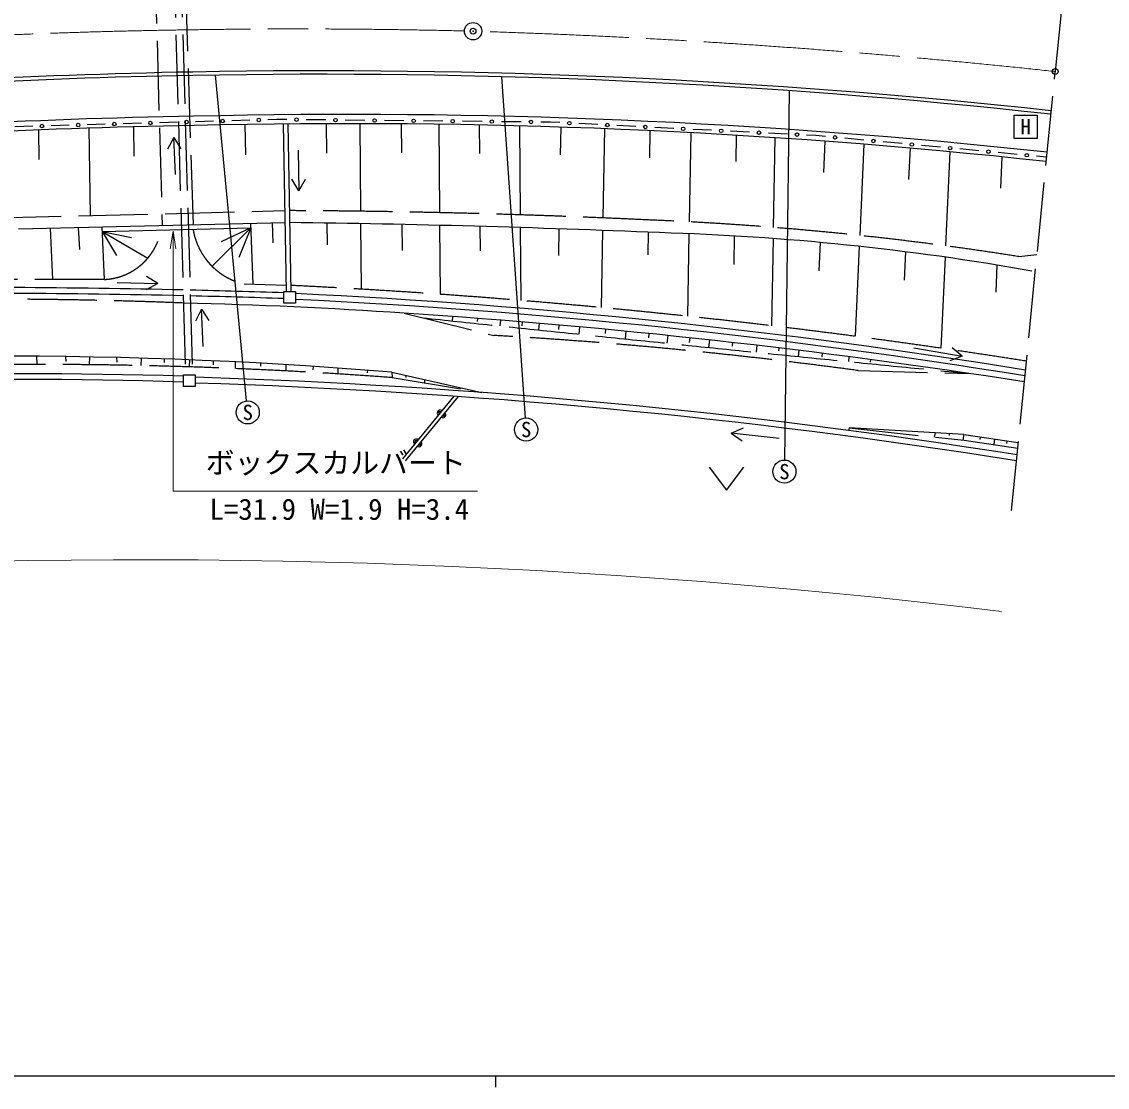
# Model space of a CAD drawing. Units: millimetres, scale not verified. Extents: x 40000 to 680000, y 20000 to 380000.
# Drawn here: x 227033 to 320884, y 204000 to 296125 of the extents above; entities that cross this region are included whole.
import ezdxf
from ezdxf.enums import TextEntityAlignment as Align

# ---------------------------------------------------------------- set-up
doc = ezdxf.new("R2010")
doc.units = ezdxf.units.MM
doc.header["$LTSCALE"] = 1000
doc.header["$PDMODE"] = 32
doc.header["$PDSIZE"] = 500
doc.linetypes.add('CHAIN', pattern=[18.5, 12, -1.5, 3.5, -1.5])
doc.linetypes.add('DASHED', pattern=[7.5, 6, -1.5])
for name, color, linetype, lineweight in [('M-BGD', 7, 'Continuous', 25), ('M-BGD-EXST', 7, 'Continuous', 25), ('M-BMK', 2, 'CHAIN', 13), ('M-BMK-SRVR', 3, 'Continuous', 25), ('M-STR-HTXT', 7, 'Continuous', 13), ('M-TTL-BAND', 7, 'Continuous', 25)]:
    doc.layers.add(name, color=color, linetype=linetype, lineweight=lineweight)
doc.layers.add('M-OTRS', color=6, linetype='Continuous')
doc.styles.add('ＭＳ ゴシック', font='')
doc.styles.get('ＭＳ ゴシック').set_extended_font_data('MS Gothic')

# ---------------------------------------------------------------- blocks, each defined once
blk = doc.blocks.new('open_arrow')
at = {"color": 0, "linetype": 'Continuous', "lineweight": -2}
blk.add_lwpolyline([(7.5, 1.25), (0, 0), (7.5, -1.25)], dxfattribs=at)

msp = doc.modelspace()

# ---------------------------------------------------------------- linework, layer by layer
at = {"layer": 'M-BGD', "linetype": 'DASHED'}
for p, q in [((319822, 326781), (316391, 291817)), ((241882, 278579), (240818, 311058)), ((239927, 309997), (241203, 265583)), ((240527, 310012), (241804, 265583)), ((238301, 309454), (239186, 278516)), ((312607, 253855), (316391, 291817)), ((224445, 279146), (249775, 279793)), ((313233, 275816), (314798, 276006)), ((234173, 273841), (224590, 273841)), ((246252, 273453), (249893, 273345)), ((260084, 270928), (267850, 269002)), ((299336, 265965), (309034, 265700)), ((259051, 265355), (266799, 264077)), ((298562, 260999), (308506, 259941)), ((308506, 259941), (313142, 259268))]:
    msp.add_line(p, q, dxfattribs=at)
at = {"layer": 'M-BGD'}
for p, q in [((234255, 287258), (232693, 287214)), ((237379, 287345), (235817, 287301)), ((240503, 287432), (238941, 287388)), ((243627, 287519), (242065, 287475)), ((246751, 287606), (245189, 287562)), ((246329, 287237), (246374, 284625)), ((249094, 287671), (248313, 287649)), ((249939, 287662), (249094, 287671)), ((249639, 287281), (249903, 272793)), ((250039, 287285), (250303, 272793)), ((253317, 287629), (251628, 287646)), ((253349, 287307), (253370, 284749)), ((256696, 287596), (255006, 287613)), ((256262, 287309), (256322, 279737)), ((260074, 287563), (258385, 287580)), ((259838, 287292), (259857, 284786)), ((263452, 287530), (261763, 287547)), ((263080, 287256), (263141, 279616)), ((266831, 287497), (265141, 287513)), ((266577, 287196), (266596, 284744)), ((270209, 287464), (268520, 287480)), ((272743, 287439), (271898, 287447)), ((273562, 287398), (272743, 287439)), ((276841, 287232), (275202, 287315)), ((228007, 287084), (226445, 287040)), ((228478, 286761), (228522, 284207)), ((231131, 287171), (229569, 287127)), ((232836, 286921), (232965, 279364)), ((236686, 287035), (236729, 284486)), ((270065, 287115), (270126, 279426)), ((273637, 287009), (273592, 284614)), ((277421, 286871), (277276, 279162)), ((280120, 287066), (278481, 287149)), ((281350, 286702), (281307, 284368)), ((283399, 286901), (281760, 286984)), ((284879, 286525), (284734, 278820)), ((286678, 286735), (285039, 286818)), ((289957, 286570), (288318, 286652)), ((288801, 286303), (288758, 284030)), ((293236, 286404), (291596, 286487)), ((295695, 286280), (294875, 286321)), ((296524, 286202), (295695, 286280)), ((292154, 286091), (292008, 278339)), ((296462, 285788), (296338, 283074)), ((299839, 285893), (298181, 286048)), ((299844, 285527), (299483, 277642)), ((303153, 285584), (301496, 285739)), ((306468, 285275), (304811, 285430)), ((303835, 285193), (303711, 282477)), ((307278, 284881), (306905, 276744)), ((309783, 284966), (308126, 285120)), ((313098, 284657), (311440, 284811)), ((311777, 284441), (311652, 281724)), ((315631, 284421), (314755, 284502)), ((226757, 278222), (249794, 278766)), ((248694, 278740), (248739, 277018)), ((229494, 278287), (229682, 273841)), ((231921, 278344), (232016, 276435)), ((233955, 278392), (234173, 273841)), ((233974, 277993), (246832, 278296)), ((233974, 277993), (237924, 275677)), ((233974, 277993), (235229, 275904)), ((233974, 277993), (236538, 277459)), ((246832, 278296), (243495, 274977)), ((246832, 278296), (244270, 277104)), ((246832, 278296), (245811, 275741)), ((246818, 278696), (247002, 273431)), ((253418, 278716), (253433, 276822)), ((256330, 278666), (256375, 272999)), ((259907, 278595), (259924, 276358)), ((263150, 278520), (263197, 272557)), ((266647, 278429), (266663, 276327)), ((270135, 278326), (270185, 272023)), ((273472, 278218), (273428, 275907)), ((277256, 278082), (277131, 271409)), ((281185, 277928), (281149, 275976)), ((284715, 277798), (284581, 270659)), ((288637, 277603), (288591, 275142)), ((291990, 277380), (291848, 269835)), ((296062, 277041), (295950, 274584)), ((299441, 276702), (299085, 268924)), ((303426, 276233), (303313, 273774)), ((306861, 275770), (306501, 267895)), ((311349, 275082), (311242, 272754)), ((250699, 272793), (250699, 271793)), ((250699, 271793), (249699, 271793)), ((264273, 270640), (264236, 270257)), ((266438, 270479), (266411, 270207)), ((268419, 270325), (268370, 269823)), ((270308, 270172), (270275, 269836)), ((271777, 270049), (271722, 269474)), ((273465, 269903), (273428, 269527)), ((275252, 269743), (275191, 269114)), ((277514, 269533), (277478, 269156)), ((279271, 269364), (279206, 268699)), ((281255, 269167), (281218, 268785)), ((282884, 269000), (282819, 268329)), ((284783, 268799), (284742, 268383)), ((286483, 268615), (286419, 267961)), ((288483, 268392), (288452, 268074)), ((290590, 268149), (290531, 267544)), ((292495, 267923), (292470, 267672)), ((294206, 267715), (294154, 267179)), ((228324, 267200), (228336, 266493)), ((230830, 267174), (230837, 266761)), ((232881, 267141), (232862, 266468)), ((235241, 267090), (235248, 266699)), ((237354, 267033), (237335, 266394)), ((239360, 266969), (239350, 266651)), ((241525, 266890), (241507, 266282)), ((243595, 266803), (243585, 266465)), ((245500, 266714), (245483, 266137)), ((247674, 266602), (247666, 266341)), ((296241, 267461), (296211, 267146)), ((298552, 267163), (298511, 266743)), ((300407, 266918), (300384, 266683)), ((249870, 266476), (249854, 265933)), ((252219, 266330), (252210, 266032)), ((254368, 266184), (254353, 265676)), ((256916, 265996), (256909, 265754)), ((259030, 265829), (266799, 264077)), ((259030, 265829), (259051, 265355)), ((242029, 265583), (242029, 264583)), ((260257, 265372), (260253, 265553)), ((261859, 265191), (261851, 264893)), ((242029, 264583), (241029, 264583)), ((264391, 263747), (259940, 258338)), ((264752, 263721), (260188, 258173)), ((298562, 260999), (298520, 260788)), ((308485, 260442), (298562, 260999)), ((305951, 260213), (306025, 260580)), ((307231, 260350), (307254, 260511)), ((308485, 260442), (308398, 259952)), ((308485, 260442), (313190, 259750)), ((309883, 259992), (309911, 260232)), ((311141, 260051), (311073, 259568)), ((312191, 259649), (312236, 259890))]:
    msp.add_line(p, q, dxfattribs=at)
for points in [[(249699, 271793), (249699, 272793), (250699, 272793)], [(241029, 264583), (241029, 265583), (242029, 265583)]]:
    msp.add_lwpolyline(points, dxfattribs=at)
for centre in [(228788, 287106), (231912, 287193), (235036, 287280), (238160, 287366), (241284, 287453), (244408, 287540), (247532, 287627), (250784, 287654), (254162, 287621), (257540, 287588), (260918, 287555), (264297, 287522), (267675, 287489), (271053, 287455), (274382, 287356), (277661, 287191), (280940, 287025), (284219, 286859), (287498, 286694), (290777, 286528), (294056, 286363), (297353, 286125), (300667, 285816), (303982, 285507), (307297, 285198), (310612, 284889), (313927, 284580)]:
    msp.add_circle(centre, 150, dxfattribs=at)
for centre, radius, start, end in [((248853, -269817), 569649, 92.19168, 101.14838), ((252829, -286412), 578293, 83.72607, 91.0915), ((252273, -283976), 575847, 91.04073, 99.53468), ((252273, -283976), 575547, 91.04078, 99.53475), ((252829, -286413), 577994, 83.72576, 91.09157), ((252102, -299270), 587307, 90.99277, 99.27193), ((255317, -269617), 557727, 83.78751, 91.37579), ((255325, -269414), 556724, 83.78531, 91.37762), ((252102, -299270), 586507, 90.99267, 99.27191), ((236436, -809097), 1087945, 87.59094, 89.2754), ((275754, 57945), 220035, 79.89387, 88.33014), ((222211, -549830), 822978, 88.69234, 90.72693), ((222211, -549830), 822478, 88.69054, 90.72738), ((222211, -549830), 822978, 88.08589, 88.6505), ((222211, -549830), 822478, 88.08472, 88.64868), ((223757, -288512), 561781, 80.77588, 87.25111), ((229820, -180224), 452166, 86.16216, 88.58002), ((223757, -288514), 561282, 80.7727, 87.24865), ((221032, -326541), 598744, 81.09573, 86.26032), ((225149, -148269), 415481, 85.32254, 95.6835), ((226902, -180599), 446294, 88.18598, 95.40474), ((226902, -180599), 445794, 88.18394, 95.40632), ((224719, -297094), 562742, 80.9658, 88.23726), ((224719, -297094), 562242, 80.96278, 88.23569), ((263205, 262306), 250, 50.55297, 230.55297), ((263205, 262306), 125, 50.55297, 230.55297), ((263453, 262141), 250, 230.55297, 50.55297), ((263453, 262141), 125, 230.55297, 50.55297), ((261140, 259796), 250, 50.55297, 230.55297), ((261140, 259796), 125, 50.55297, 230.55297), ((261388, 259631), 250, 230.55297, 50.55297), ((261388, 259631), 125, 230.55297, 50.55297)]:
    msp.add_arc(centre, radius, start, end, dxfattribs=at)
at = {"layer": 'M-BGD', "linetype": 'DASHED'}
for centre, radius, start, end in [((246801, -448637), 728436, 87.26347, 89.73456), ((270274, 5007), 274195, 80.98607, 87.63707), ((233938, 279073), 5237, 272.57399, 349.44555), ((247577, 279104), 5804, 189.17422, 256.8025), ((221622, -317062), 591084, 81.0199, 87.21967), ((224102, -156570), 428708, 87.73776, 95.33687), ((946171, 6752710), 6518223, 263.97254, 264.39055), ((244600, -136668), 406336, 82.25838, 86.71977), ((228248, -150846), 417339, 85.76734, 95.97179)]:
    msp.add_arc(centre, radius, start, end, dxfattribs=at)
at = {"layer": 'M-BGD-EXST'}
for p, q in [((246480, 263344), (243779, 291510)), ((268521, 291368), (270571, 261862)), ((293371, 290157), (292979, 258225)), ((312833, 288040), (314833, 288040)), ((312833, 286040), (312833, 288040)), ((314833, 288040), (314833, 286040)), ((240178, 286116), (239646, 285092)), ((240322, 282902), (240178, 286116)), ((240178, 286116), (240799, 285143)), ((314833, 286040), (312833, 286040)), ((250931, 285015), (250993, 281512)), ((250993, 281512), (250398, 282502)), ((250993, 281512), (251553, 282522)), ((238809, 273485), (237826, 274091)), ((235285, 273588), (238809, 273485)), ((238809, 273485), (237793, 272937)), ((242581, 271259), (242049, 270234)), ((242725, 268044), (242581, 271259)), ((242581, 271259), (243202, 270286)), ((304168, 267917), (308351, 267195)), ((308351, 267195), (307464, 267934)), ((308351, 267195), (307268, 266796)), ((288380, 260561), (289438, 261023)), ((292507, 260097), (288380, 260561)), ((288380, 260561), (289309, 259875)), ((286464, 257619), (287964, 255619)), ((287964, 255619), (289464, 257619))]:
    msp.add_line(p, q, dxfattribs=at)
for centre in [(246575, 262349), (270641, 260865), (292967, 257225)]:
    msp.add_circle(centre, 1000, dxfattribs=at)
at = {"layer": 'M-BMK'}
for centre, radius, start, end in [((250161, -288015), 583504, 90.84749, 98.27309), ((250963, -288775), 584276, 88.59333, 90.92501), ((245873, -360770), 656386, 83.83254, 88.17249)]:
    msp.add_arc(centre, radius, start, end, dxfattribs=at)
at = {"layer": 'M-BMK-SRVR'}
msp.add_circle((266056, 295306), 750, dxfattribs=at)
at = {"layer": 'M-OTRS'}
for p in [(266056, 295306), (316391, 291817)]:
    msp.add_point(p, dxfattribs=at)
at = {"layer": 'M-STR-HTXT'}
msp.add_lwpolyline([(240120, 278002), (240120, 255528), (266432, 255528)], dxfattribs=at)
msp.add_arc((237451, -370579), 620188, 83.11984, 104.77015, dxfattribs=at)
at = {"layer": 'M-TTL-BAND'}
for p, q in [((40000, 205000), (579000, 205000)), ((268000, 205000), (268000, 204000))]:
    msp.add_line(p, q, dxfattribs=at)

# ---------------------------------------------------------------- block references
at = {"layer": 'M-STR-HTXT', "xscale": 200, "yscale": 200, "rotation": 270}
msp.add_blockref('open_arrow', (240120, 278002), dxfattribs=at)

# ---------------------------------------------------------------- texts
at = {"layer": 'M-BGD-EXST', "style": 'ＭＳ ゴシック'}
for s, p in [('H', (313833, 287040)), ('S', (246575, 262349)), ('S', (270641, 260865)), ('S', (292967, 257225))]:
    msp.add_text(s, height=1320, dxfattribs=at).set_placement(p, align=Align.MIDDLE_CENTER)
at = {"layer": 'M-STR-HTXT', "style": 'ＭＳ ゴシック'}
msp.add_text('ボックスカルバート', height=1833, dxfattribs=at).set_placement((242932, 256528), align=Align.BOTTOM_LEFT)
msp.add_text('L=31.9 W=1.9 H=3.4', height=1833, dxfattribs=at).set_placement((243267, 254894), align=Align.TOP_LEFT)

doc.saveas('drawing.dxf')
